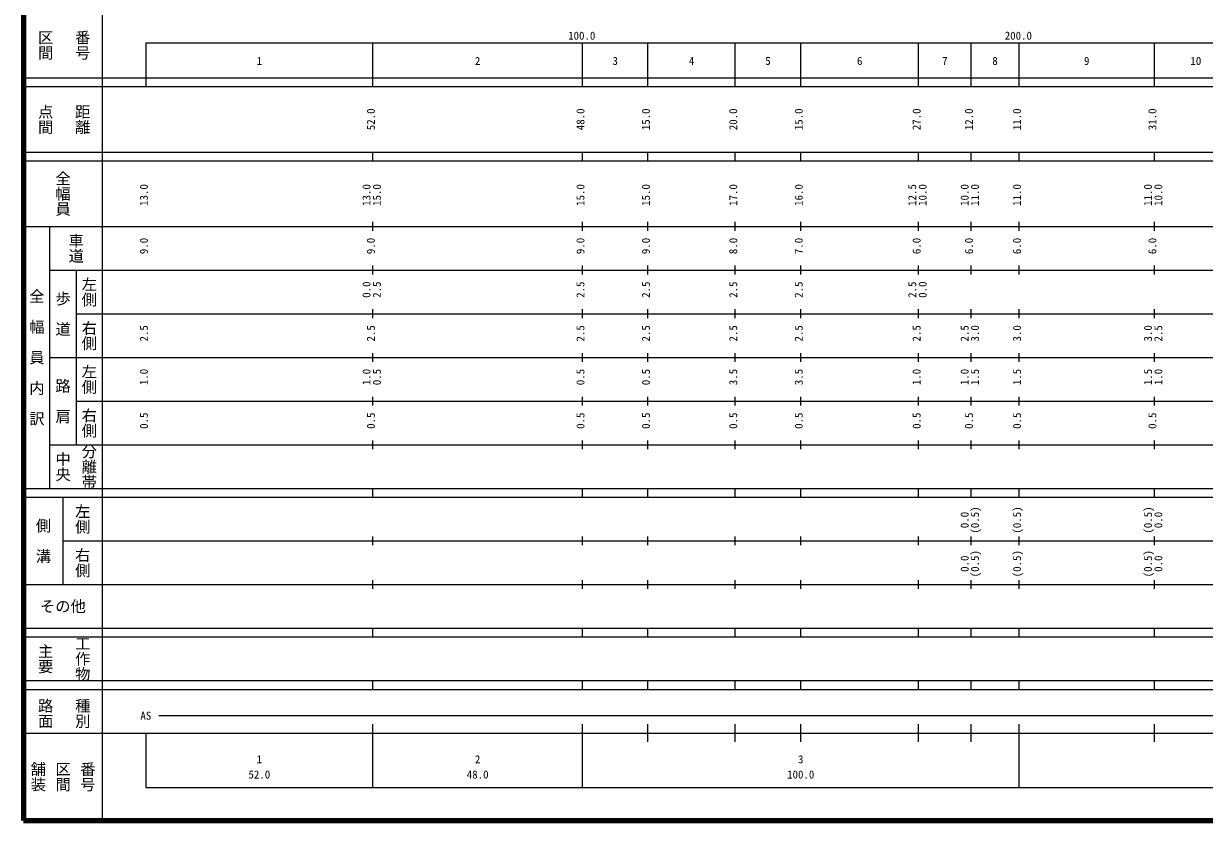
# Model space of a CAD drawing. Units: millimetres on the paper, enlarged 1000 times. Extents: x 40000 to 680000, y 20000 to 380000.
# Drawn here: x 40000 to 310457, y 20000 to 202409 of the extents above; entities that cross this region are included whole.
import ezdxf
from ezdxf.enums import TextEntityAlignment as Align

# ---------------------------------------------------------------- set-up
doc = ezdxf.new("R2010")
doc.units = ezdxf.units.MM
doc.header["$LTSCALE"] = 1000
doc.layers.add('M-TTL', color=2, linetype='Continuous', lineweight=140)
doc.layers.add('M-TTL-BAND', color=7, linetype='Continuous', lineweight=25)
doc.styles.add('@ＭＳ ゴシック', font='')
doc.styles.add('ＭＳ ゴシック', font='')
doc.styles.get('@ＭＳ ゴシック').set_extended_font_data('@MS Gothic')
doc.styles.get('ＭＳ ゴシック').set_extended_font_data('MS Gothic')

msp = doc.modelspace()

# ---------------------------------------------------------------- linework, layer by layer
at = {"layer": 'M-TTL'}
for p, q in [((40000, 380000), (40000, 20000)), ((40000, 20000), (680000, 20000))]:
    msp.add_line(p, q, dxfattribs=at)
at = {"layer": 'M-TTL-BAND'}
for p, q in [((58000, 370000), (58000, 20000)), ((68000, 198000), (579000, 198000)), ((68000, 198000), (68000, 188000)), ((120000, 188000), (120000, 198000)), ((168000, 188000), (168000, 198000)), ((183000, 188000), (183000, 198000)), ((203000, 188000), (203000, 198000)), ((218000, 188000), (218000, 198000)), ((245000, 188000), (245000, 198000)), ((257000, 188000), (257000, 198000)), ((268000, 188000), (268000, 198000)), ((299000, 188000), (299000, 198000)), ((40000, 190000), (579000, 190000)), ((40000, 188000), (579000, 188000)), ((40000, 173000), (579000, 173000)), ((40000, 171000), (579000, 171000)), ((120000, 171000), (120000, 173000)), ((168000, 171000), (168000, 173000)), ((183000, 171000), (183000, 173000)), ((203000, 171000), (203000, 173000)), ((218000, 171000), (218000, 173000)), ((245000, 171000), (245000, 173000)), ((257000, 171000), (257000, 173000)), ((268000, 171000), (268000, 173000)), ((299000, 171000), (299000, 173000)), ((120000, 155000), (120000, 157000)), ((168000, 155000), (168000, 157000)), ((183000, 155000), (183000, 157000)), ((203000, 155000), (203000, 157000)), ((218000, 155000), (218000, 157000)), ((245000, 155000), (245000, 157000)), ((257000, 155000), (257000, 157000)), ((268000, 155000), (268000, 157000)), ((299000, 155000), (299000, 157000)), ((40000, 156000), (579000, 156000)), ((46000, 96000), (46000, 156000)), ((120000, 145000), (120000, 147000)), ((168000, 145000), (168000, 147000)), ((183000, 145000), (183000, 147000)), ((203000, 145000), (203000, 147000)), ((218000, 145000), (218000, 147000)), ((245000, 145000), (245000, 147000)), ((257000, 145000), (257000, 147000)), ((268000, 145000), (268000, 147000)), ((299000, 145000), (299000, 147000)), ((46000, 146000), (579000, 146000)), ((52000, 146000), (52000, 106000)), ((52000, 136000), (579000, 136000)), ((120000, 135000), (120000, 137000)), ((168000, 135000), (168000, 137000)), ((183000, 135000), (183000, 137000)), ((203000, 135000), (203000, 137000)), ((218000, 135000), (218000, 137000)), ((245000, 135000), (245000, 137000)), ((257000, 135000), (257000, 137000)), ((268000, 135000), (268000, 137000)), ((299000, 135000), (299000, 137000)), ((46000, 126000), (579000, 126000)), ((120000, 125000), (120000, 127000)), ((168000, 125000), (168000, 127000)), ((183000, 125000), (183000, 127000)), ((203000, 125000), (203000, 127000)), ((218000, 125000), (218000, 127000)), ((245000, 125000), (245000, 127000)), ((257000, 125000), (257000, 127000)), ((268000, 125000), (268000, 127000)), ((299000, 125000), (299000, 127000)), ((120000, 115000), (120000, 117000)), ((168000, 115000), (168000, 117000)), ((183000, 115000), (183000, 117000)), ((203000, 115000), (203000, 117000)), ((218000, 115000), (218000, 117000)), ((245000, 115000), (245000, 117000)), ((257000, 115000), (257000, 117000)), ((268000, 115000), (268000, 117000)), ((299000, 115000), (299000, 117000)), ((52000, 116000), (579000, 116000)), ((46000, 106000), (579000, 106000)), ((120000, 105000), (120000, 107000)), ((168000, 105000), (168000, 107000)), ((183000, 105000), (183000, 107000)), ((203000, 105000), (203000, 107000)), ((218000, 105000), (218000, 107000)), ((245000, 105000), (245000, 107000)), ((257000, 105000), (257000, 107000)), ((268000, 105000), (268000, 107000)), ((299000, 105000), (299000, 107000)), ((40000, 96000), (579000, 96000)), ((120000, 94000), (120000, 96000)), ((168000, 94000), (168000, 96000)), ((183000, 94000), (183000, 96000)), ((203000, 94000), (203000, 96000)), ((218000, 94000), (218000, 96000)), ((245000, 94000), (245000, 96000)), ((257000, 94000), (257000, 96000)), ((268000, 94000), (268000, 96000)), ((299000, 94000), (299000, 96000)), ((40000, 94000), (579000, 94000)), ((49000, 94000), (49000, 74000)), ((49000, 84000), (579000, 84000)), ((120000, 83000), (120000, 85000)), ((168000, 83000), (168000, 85000)), ((183000, 83000), (183000, 85000)), ((203000, 83000), (203000, 85000)), ((218000, 83000), (218000, 85000)), ((245000, 83000), (245000, 85000)), ((257000, 83000), (257000, 85000)), ((268000, 83000), (268000, 85000)), ((299000, 83000), (299000, 85000)), ((40000, 74000), (579000, 74000)), ((120000, 73000), (120000, 75000)), ((168000, 73000), (168000, 75000)), ((183000, 73000), (183000, 75000)), ((203000, 73000), (203000, 75000)), ((218000, 73000), (218000, 75000)), ((245000, 73000), (245000, 75000)), ((257000, 73000), (257000, 75000)), ((268000, 73000), (268000, 75000)), ((299000, 73000), (299000, 75000)), ((40000, 64000), (579000, 64000)), ((120000, 62000), (120000, 64000)), ((168000, 62000), (168000, 64000)), ((183000, 62000), (183000, 64000)), ((203000, 62000), (203000, 64000)), ((218000, 62000), (218000, 64000)), ((245000, 62000), (245000, 64000)), ((257000, 62000), (257000, 64000)), ((268000, 62000), (268000, 64000)), ((299000, 62000), (299000, 64000)), ((40000, 62000), (579000, 62000)), ((40000, 52000), (579000, 52000)), ((120000, 50000), (120000, 52000)), ((168000, 50000), (168000, 52000)), ((183000, 50000), (183000, 52000)), ((203000, 50000), (203000, 52000)), ((218000, 50000), (218000, 52000)), ((245000, 50000), (245000, 52000)), ((257000, 50000), (257000, 52000)), ((268000, 50000), (268000, 52000)), ((299000, 50000), (299000, 52000)), ((40000, 50000), (579000, 50000)), ((71000, 44000), (445000, 44000)), ((120000, 27500), (120000, 42000)), ((168000, 27500), (168000, 42000)), ((183000, 38000), (183000, 42000)), ((203000, 38000), (203000, 42000)), ((218000, 38000), (218000, 42000)), ((245000, 38000), (245000, 42000)), ((257000, 38000), (257000, 42000)), ((268000, 27500), (268000, 42000)), ((299000, 38000), (299000, 42000)), ((40000, 40000), (579000, 40000)), ((68000, 40000), (68000, 27500)), ((68000, 27500), (579000, 27500))]:
    msp.add_line(p, q, dxfattribs=at)

# ---------------------------------------------------------------- texts
at = {"layer": 'M-TTL-BAND', "style": '@ＭＳ ゴシック'}
for s, p in [('区間', (45000, 197500)), ('番号', (53500, 197500)), ('点間', (45000, 180500)), ('距離', (53500, 180500)), ('全幅員', (49000, 163500)), ('車道', (52000, 151000)), ('左側', (55000, 141000)), ('全\u3000幅\u3000員\u3000内\u3000訳', (43000, 126000)), ('歩\u3000道', (49000, 136000)), ('右側', (55000, 131000)), ('左側', (55000, 121000)), ('路\u3000肩', (49000, 116000)), ('右側', (55000, 111000)), ('分離帯', (55000, 101000)), ('中央', (49000, 101000)), ('左側', (53500, 89000)), ('側\u3000溝', (44500, 84000)), ('右側', (53500, 79000)), ('主要', (45000, 57000)), ('工作物', (53500, 57000)), ('路面', (45000, 44500)), ('種別', (53500, 44500)), ('舗装', (43333, 30000)), ('区間', (49000, 30000)), ('番号', (54667, 30000))]:
    msp.add_text(s, height=2566, rotation=270, dxfattribs=at).set_placement(p, align=Align.MIDDLE_CENTER)
at = {"layer": 'M-TTL-BAND', "style": 'ＭＳ ゴシック'}
for s, p in [('100.0', (167844, 198195)), ('200.0', (267844, 198195)), ('1', (94000, 192405)), ('2', (144000, 192405)), ('3', (175500, 192405)), ('4', (193000, 192405)), ('5', (210500, 192405)), ('6', (231500, 192405)), ('7', (251000, 192405)), ('8', (262500, 192405)), ('9', (283500, 192405)), ('10', (308500, 192405)), ('AS', (68000, 42500)), ('1', (94000, 32523)), ('2', (144000, 32523)), ('3', (218000, 32523)), ('52.0', (94000, 29033)), ('48.0', (144000, 29033)), ('100.0', (218000, 29033))]:
    msp.add_text(s, height=1833, dxfattribs=at).set_placement(p, align=Align.BOTTOM_CENTER)
for s, p in [('52.0', (121000, 180500)), ('48.0', (169000, 180500)), ('15.0', (184000, 180500)), ('20.0', (204000, 180500)), ('15.0', (219000, 180500)), ('27.0', (246000, 180500)), ('12.0', (258000, 180500)), ('11.0', (269000, 180500)), ('31.0', (300000, 180500)), ('13.0', (69000, 163174)), ('13.0', (120000, 163174)), ('15.0', (122370, 163174)), ('15.0', (169000, 163174)), ('15.0', (184000, 163174)), ('17.0', (204000, 163174)), ('16.0', (219000, 163174)), ('12.5', (245000, 163174)), ('10.0', (247370, 163174)), ('10.0', (257000, 163174)), ('11.0', (259370, 163174)), ('11.0', (269000, 163174)), ('11.0', (299000, 163174)), ('10.0', (301370, 163174)), ('9.0', (69000, 151500)), ('9.0', (121000, 151500)), ('9.0', (169000, 151500)), ('9.0', (184000, 151500)), ('8.0', (204000, 151500)), ('7.0', (219000, 151500)), ('6.0', (246000, 151500)), ('6.0', (258000, 151500)), ('6.0', (269000, 151500)), ('6.0', (300000, 151500)), ('0.0', (120000, 141500)), ('2.5', (122370, 141500)), ('2.5', (169000, 141500)), ('2.5', (184000, 141500)), ('2.5', (204000, 141500)), ('2.5', (219000, 141500)), ('2.5', (245000, 141500)), ('0.0', (247370, 141500)), ('2.5', (69000, 131500)), ('2.5', (121000, 131500)), ('2.5', (169000, 131500)), ('2.5', (184000, 131500)), ('2.5', (204000, 131500)), ('2.5', (219000, 131500)), ('2.5', (246000, 131500)), ('2.5', (257000, 131500)), ('3.0', (259370, 131500)), ('3.0', (269000, 131500)), ('3.0', (299000, 131500)), ('2.5', (301370, 131500)), ('1.0', (69000, 121500)), ('1.0', (120000, 121500)), ('0.5', (122370, 121500)), ('0.5', (169000, 121500)), ('0.5', (184000, 121500)), ('3.5', (204000, 121500)), ('3.5', (219000, 121500)), ('1.0', (246000, 121500)), ('1.0', (257000, 121500)), ('1.5', (259370, 121500)), ('1.5', (269000, 121500)), ('1.5', (299000, 121500)), ('1.0', (301370, 121500)), ('0.5', (69000, 111500)), ('0.5', (121000, 111500)), ('0.5', (169000, 111500)), ('0.5', (184000, 111500)), ('0.5', (204000, 111500)), ('0.5', (219000, 111500)), ('0.5', (246000, 111500)), ('0.5', (258000, 111500)), ('0.5', (269000, 111500)), ('0.5', (300000, 111500)), ('0.0', (257000, 88764)), ('(0.5)', (259370, 88764)), ('(0.5)', (269000, 88764)), ('(0.5)', (299000, 88764)), ('0.0', (301370, 88764)), ('(0.5)', (259370, 78764)), ('(0.5)', (269000, 78764)), ('(0.5)', (299000, 78764)), ('0.0', (257000, 78764)), ('0.0', (301370, 78764))]:
    msp.add_text(s, height=1833, rotation=90, dxfattribs=at).set_placement(p, align=Align.BOTTOM_CENTER)
msp.add_text('その他', height=2566, dxfattribs=at).set_placement((49000, 69000), align=Align.MIDDLE_CENTER)

doc.saveas('drawing.dxf')
